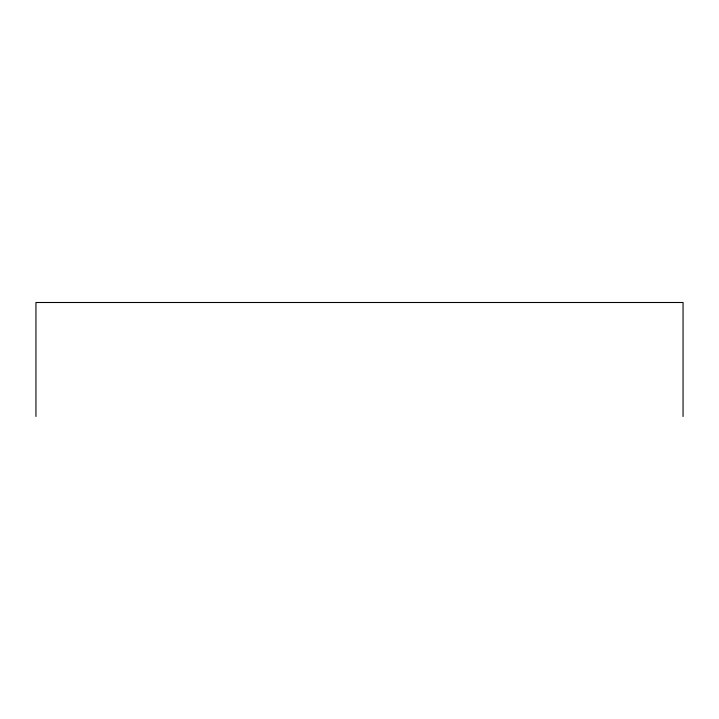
<?xml version="1.0" encoding="UTF-8"?>
<svg xmlns="http://www.w3.org/2000/svg" width="719" height="719" viewBox="0 0 719 719"><rect width="100%" height="100%" fill="white"/><g stroke="black" fill="none" stroke-linecap="round" stroke-linejoin="round"><path stroke-width="1.08" d="M683.05 416.499L683.05 302.501L35.95 302.501L35.95 416.499"/></g></svg>
